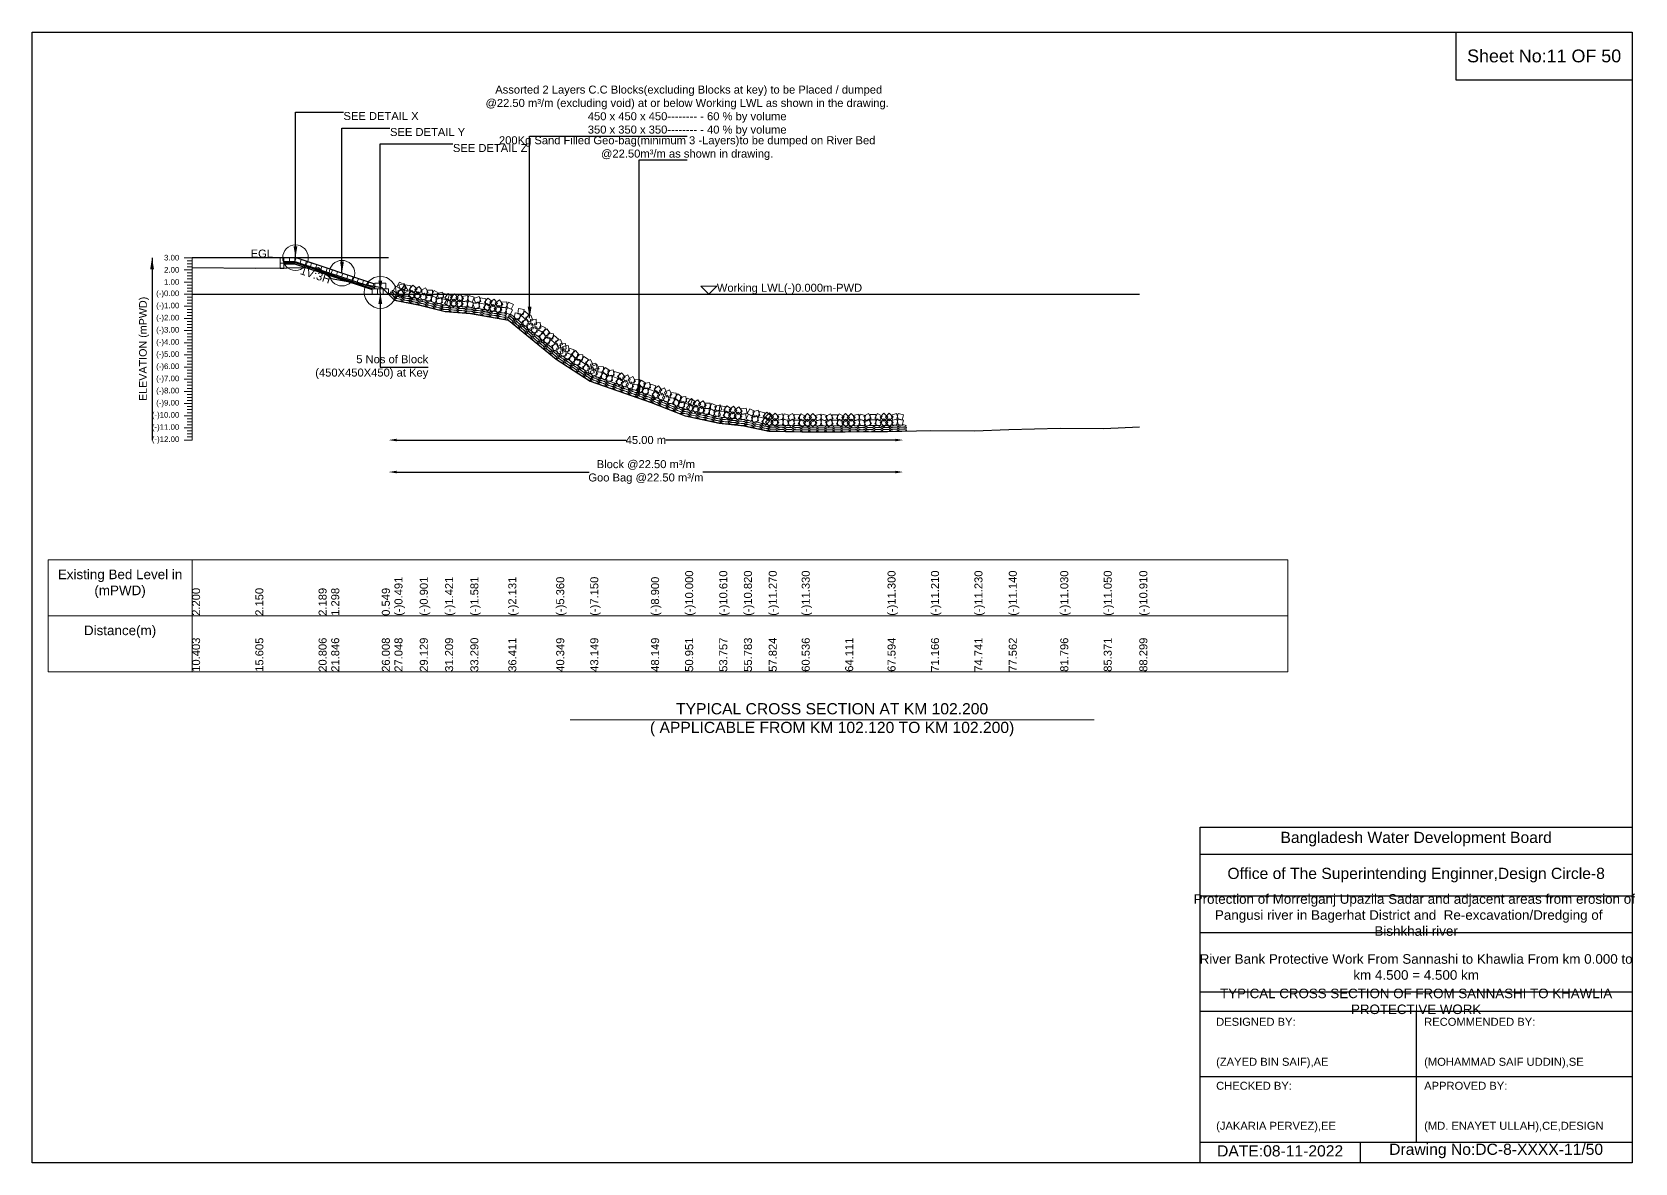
# Model space of a CAD drawing. Header units: inches. Extents: x 89000 to 845017, y -7071 to 0.
# Drawn here: x 250000 to 260017, y -7071 to 0 of the extents above; entities that cross this region are included whole.
import ezdxf

# ---------------------------------------------------------------- set-up
doc = ezdxf.new("R2010")
doc.units = ezdxf.units.IN
doc.header["$LTSCALE"] = 7
doc.header["$MEASUREMENT"] = 0
for name, color, linetype, lineweight in [('Cross section Data Border', 7, 'Continuous', 9), ('Cross Section Labels', 7, 'Continuous', 9), ('Existing_Bed_Level for Xsection', 7, 'Continuous', 25), ('Long Section Labels', 7, 'Continuous', 9)]:
    doc.layers.add(name, color=color, linetype=linetype, lineweight=lineweight)
doc.styles.get("Standard").update_dxf_attribs({"font": 'arial.ttf'})
doc.dimstyles.new('Appron Lebeling Style', dxfattribs={"dimtxt": 50, "dimasz": 50, "dimexe": 0.18, "dimexo": 0.0625, "dimgap": 0.09, "dimtad": 0, "dimtih": 1, "dimtoh": 1, "dimdec": 4, "dimzin": 0, "dimdsep": 46, "dimtxsty": 'Standard', "dimcen": 0.09, "dimse1": 1, "dimse2": 1, "dimadec": 0, "dimazin": 0, "dimtfac": 1, "dimtdec": 4, "dimtofl": 0, "dimtmove": 0, "dimatfit": 3, "dimfxl": 1, "dimtolj": 1, "dimtzin": 0, "dimarcsym": 0})
doc.dimstyles.get("Standard").update_dxf_attribs({"dimtxt": 0.18, "dimasz": 0.18, "dimexe": 0.18, "dimexo": 0.0625, "dimgap": 0.09, "dimtad": 0, "dimtih": 1, "dimtoh": 1, "dimdec": 4, "dimzin": 0, "dimdsep": 46, "dimtxsty": 'Standard', "dimcen": 0.09, "dimadec": 0, "dimazin": 0, "dimtfac": 1, "dimtdec": 4, "dimtofl": 0, "dimtmove": 0, "dimatfit": 3, "dimfxl": 1, "dimtolj": 1, "dimtzin": 0, "dimarcsym": 0})

# ---------------------------------------------------------------- blocks, each defined once
blk = doc.blocks.new('*D15')
at = {"layer": 'Cross Section Labels', "color": 0, "lineweight": -2, "transparency": 16777216}
for p, q in [((252278, -2551), (253713, -2551)), ((255395, -2551), (253960, -2551))]:
    blk.add_line(p, q, dxfattribs=at)
at = {"layer": 'Cross Section Labels', "color": 0, "transparency": 16777216}
for points in [[(252278, -2543), (252278, -2559), (252228, -2551)], [(255395, -2543), (255395, -2559), (255445, -2551)]]:
    blk.add_solid(points, dxfattribs=at)
at = {"layer": 'Defpoints', "color": 0, "transparency": 16777216}
for p in [(252228, -1639), (255445, -2495), (255445, -2551)]:
    blk.add_point(p, dxfattribs=at)
at = {"layer": 'Cross Section Labels', "color": 0, "transparency": 16777216, "insert": (253836, -2551), "char_height": 50, "attachment_point": 5}
blk.add_mtext('\\A1;45.00 m', dxfattribs=at)
blk = doc.blocks.new('*D16')
at = {"layer": 'Cross Section Labels', "color": 0, "lineweight": -2, "transparency": 16777216}
for p, q in [((252278, -2751), (253481, -2751)), ((255395, -2751), (254192, -2751))]:
    blk.add_line(p, q, dxfattribs=at)
at = {"layer": 'Cross Section Labels', "color": 0, "transparency": 16777216}
for points in [[(252278, -2743), (252278, -2759), (252228, -2751)], [(255395, -2743), (255395, -2759), (255445, -2751)]]:
    blk.add_solid(points, dxfattribs=at)
at = {"layer": 'Defpoints', "color": 0, "transparency": 16777216}
for p in [(252228, -1639), (255445, -2495), (255445, -2751)]:
    blk.add_point(p, dxfattribs=at)
at = {"layer": 'Cross Section Labels', "color": 0, "transparency": 16777216, "insert": (253836, -2751), "char_height": 50, "attachment_point": 5}
blk.add_mtext('\\A1;Block @22.50 m³/m ^JGoo Bag @22.50 m³/m ', dxfattribs=at)

msp = doc.modelspace()

# ---------------------------------------------------------------- linework, layer by layer
for points in [[(250000, 0), (260000, 0), (260000, -7071), (250000, -7071)], [(258900, 0), (260000, 0), (260000, -300), (258900, -300)]]:
    msp.add_lwpolyline(points, close=True)
for points in [[(257300, -7071), (257300, -4971), (260000, -4971)], [(257300, -5141), (260000, -5141)], [(257300, -5401), (260000, -5401)], [(257300, -5631), (260000, -5631)], [(257300, -6001), (260000, -6001)], [(257300, -6121), (260000, -6121)], [(258650, -6121), (258650, -6941)], [(257300, -6531), (260000, -6531)], [(257300, -6941), (260000, -6941)], [(258300, -6941), (258300, -7071)]]:
    msp.add_lwpolyline(points)
at = {"layer": 'Cross section Data Border'}
msp.add_lwpolyline([(250100, -3300), (257848.29743, -3300), (257848.29743, -4000), (250100, -4000)], close=True, dxfattribs=at)
for points in [[(251000, -3300), (251000, -4000)], [(250100, -3650), (257848.29743, -3650)]]:
    msp.add_lwpolyline(points, dxfattribs=at)
at = {"layer": 'Cross Section Labels'}
msp.add_lwpolyline([(254229.68235, -1638.92), (254279.68235, -1588.92), (254179.68235, -1588.92)], close=True, dxfattribs=at)
msp.add_lwpolyline([(253362, -4300), (255000, -4300), (256638, -4300)], dxfattribs=at)
for centre, radius in [((251646.28235, -1410.92), 80), ((251936.98235, -1507.82), 80), ((252176.38235, -1627.52), 100)]:
    msp.add_circle(centre, radius, dxfattribs=at)
at = {"layer": 'Existing_Bed_Level for Xsection'}
for points in [[(252227.68235, -1410.92), (251000, -1410.92)], [(251000, -1471.72), (251395.31708, -1475.52), (251790.63458, -1472.556), (251869.68684, -1540.272), (252185.95213, -1597.196), (252265.00392, -1676.236), (252423.16517, -1707.396), (252581.26921, -1746.916), (252739.37326, -1759.076), (252976.58677, -1800.876), (253275.8989, -2046.28), (253488.66581, -2182.32), (253868.66352, -2315.32), (254081.67611, -2398.92), (254294.89275, -2445.28), (254448.85651, -2461.24), (254603.99804, -2495.44), (254810.07736, -2500), (255081.77409, -2500), (255346.51727, -2497.72), (255617.96458, -2490.88), (255889.65914, -2492.4), (256104.11022, -2485.56), (256425.85281, -2477.2), (256697.54569, -2478.72), (256920.10366, -2468.08)], [(252142.18235, -1576.22), (251649.79242, -1412.09002), (251646.28235, -1410.92), (251642.58242, -1410.92), (251574.18242, -1410.92)], [(251574.18242, -1433.72), (251642.58242, -1433.72), (252142.18235, -1600.25331)], [(251574.18242, -1441.32), (251641.34911, -1441.32), (252131.54911, -1604.72)], [(251574.18242, -1448.92), (251640.1158, -1448.92), (252125.08235, -1610.57552)], [(251000, -1638.92), (256920.10366, -1638.92)]]:
    msp.add_lwpolyline(points, dxfattribs=at)
at = {"layer": 'Long Section Labels'}
for points in [[(251000, -1410.92), (250950, -1410.92)], [(251000, -1486.92), (250950, -1486.92)], [(251000, -1429.92), (250970, -1429.92)], [(251000, -1448.92), (250970, -1448.92)], [(251000, -1467.92), (250970, -1467.92)], [(251000, -2550.92), (251000, -2474.92), (251000, -2398.92), (251000, -2322.92), (251000, -2246.92), (251000, -2170.92), (251000, -2094.92), (251000, -2018.92), (251000, -1942.92), (251000, -1866.92), (251000, -1790.92), (251000, -1714.92), (251000, -1638.92), (251000, -1562.92), (251000, -1486.92), (251000, -1410.92)], [(251000, -1562.92), (250950, -1562.92)], [(251000, -1505.92), (250970, -1505.92)], [(251000, -1524.92), (250970, -1524.92)], [(251000, -1543.92), (250970, -1543.92)], [(251000, -1581.92), (250970, -1581.92)], [(251000, -1600.92), (250970, -1600.92)], [(251000, -1638.92), (250950, -1638.92)], [(251000, -1619.92), (250970, -1619.92)], [(251000, -1657.92), (250970, -1657.92)], [(251000, -1676.92), (250970, -1676.92)], [(251000, -1695.92), (250970, -1695.92)], [(251000, -1714.92), (250950, -1714.92)], [(251000, -1790.92), (250950, -1790.92)], [(251000, -1733.92), (250970, -1733.92)], [(251000, -1752.92), (250970, -1752.92)], [(251000, -1771.92), (250970, -1771.92)], [(251000, -1866.92), (250950, -1866.92)], [(251000, -1809.92), (250970, -1809.92)], [(251000, -1828.92), (250970, -1828.92)], [(251000, -1847.92), (250970, -1847.92)], [(251000, -1885.92), (250970, -1885.92)], [(251000, -1942.92), (250950, -1942.92)], [(251000, -1904.92), (250970, -1904.92)], [(251000, -1923.92), (250970, -1923.92)], [(251000, -1961.92), (250970, -1961.92)], [(251000, -1980.92), (250970, -1980.92)], [(251000, -1999.92), (250970, -1999.92)], [(251000, -2018.92), (250950, -2018.92)], [(251000, -2094.92), (250950, -2094.92)], [(251000, -2037.92), (250970, -2037.92)], [(251000, -2056.92), (250970, -2056.92)], [(251000, -2075.92), (250970, -2075.92)], [(251000, -2170.92), (250950, -2170.92)], [(251000, -2113.92), (250970, -2113.92)], [(251000, -2132.92), (250970, -2132.92)], [(251000, -2151.92), (250970, -2151.92)], [(251000, -2189.92), (250970, -2189.92)], [(251000, -2246.92), (250950, -2246.92)], [(251000, -2208.92), (250970, -2208.92)], [(251000, -2227.92), (250970, -2227.92)], [(251000, -2265.92), (250970, -2265.92)], [(251000, -2284.92), (250970, -2284.92)], [(251000, -2303.92), (250970, -2303.92)], [(251000, -2322.92), (250950, -2322.92)], [(251000, -2398.92), (250950, -2398.92)], [(251000, -2341.92), (250970, -2341.92)], [(251000, -2360.92), (250970, -2360.92)], [(251000, -2379.92), (250970, -2379.92)], [(251000, -2474.92), (250950, -2474.92)], [(251000, -2417.92), (250970, -2417.92)], [(251000, -2436.92), (250970, -2436.92)], [(251000, -2455.92), (250970, -2455.92)], [(251000, -2493.92), (250970, -2493.92)], [(251000, -2550.92), (250950, -2550.92)], [(251000, -2512.92), (250970, -2512.92)], [(251000, -2531.92), (250970, -2531.92)]]:
    msp.add_lwpolyline(points, dxfattribs=at)
for points in [[(251574.18242, -1410.92), (251551.38242, -1410.92), (251551.38242, -1445.12), (251574.18242, -1445.12)], [(251574.18242, -1445.12), (251551.38242, -1445.12), (251551.38242, -1479.32), (251574.18242, -1479.32)], [(251608.38242, -1410.92), (251574.18242, -1410.92), (251574.18242, -1433.72), (251608.38242, -1433.72)], [(251642.58242, -1410.92), (251608.38242, -1410.92), (251608.38242, -1433.72), (251642.58242, -1433.72)], [(251682.23739, -1422.90501), (251649.79242, -1412.09002), (251642.58242, -1433.72), (251675.02739, -1444.53499)], [(251714.68235, -1433.72), (251682.23739, -1422.90501), (251675.02739, -1444.53499), (251707.47236, -1455.34998)], [(251747.12732, -1444.53499), (251714.68235, -1433.72), (251707.47236, -1455.34998), (251739.91733, -1466.16497)], [(251779.57229, -1455.34998), (251747.12732, -1444.53499), (251739.91733, -1466.16497), (251772.3623, -1476.97996)], [(251812.01726, -1466.16497), (251779.57229, -1455.34998), (251772.3623, -1476.97996), (251804.80727, -1487.79495)], [(251844.46223, -1476.97996), (251812.01726, -1466.16497), (251804.80727, -1487.79495), (251837.25224, -1498.60994)], [(251876.9072, -1487.79495), (251844.46223, -1476.97996), (251837.25224, -1498.60994), (251869.69721, -1509.42493)], [(251909.35217, -1498.60994), (251876.9072, -1487.79495), (251869.69721, -1509.42493), (251902.14217, -1520.23992)], [(251941.79714, -1509.42493), (251909.35217, -1498.60994), (251902.14217, -1520.23992), (251934.58714, -1531.05491)], [(251974.2421, -1520.23992), (251941.79714, -1509.42493), (251934.58714, -1531.05491), (251967.03211, -1541.8699)], [(252006.68707, -1531.05491), (251974.2421, -1520.23992), (251967.03211, -1541.8699), (251999.47708, -1552.68489)], [(252039.13204, -1541.8699), (252006.68707, -1531.05491), (251999.47708, -1552.68489), (252031.92205, -1563.49988)], [(252071.57701, -1552.68489), (252039.13204, -1541.8699), (252031.92205, -1563.49988), (252064.36702, -1574.31486)], [(252104.02198, -1563.49988), (252071.57701, -1552.68489), (252064.36702, -1574.31486), (252096.81199, -1585.12985)], [(252136.46695, -1574.31486), (252104.02198, -1563.49988), (252096.81199, -1585.12985), (252129.25696, -1595.94484)], [(252176.38235, -1570.52), (252142.18235, -1570.52), (252142.18235, -1604.72), (252176.38235, -1604.72)], [(252210.58235, -1570.52), (252176.38235, -1570.52), (252176.38235, -1604.72), (252210.58235, -1604.72)], [(252302.62813, -1605.24323), (252273.00536, -1588.15138), (252255.91351, -1617.77416), (252285.53628, -1634.86601)], [(252326.80938, -1581.05838), (252297.18661, -1563.96653), (252280.09476, -1593.5893), (252309.71753, -1610.68115)], [(252325.18774, -1572.49765), (252292.81625, -1583.53064), (252303.84924, -1615.90213), (252336.22072, -1604.86914)], [(252350.99517, -1617.76707), (252333.89891, -1588.14685), (252304.27868, -1605.24311), (252321.37495, -1634.86334)], [(252368.15637, -1587.3386), (252334.60138, -1580.7278), (252327.99058, -1614.28279), (252361.54557, -1620.89359)], [(252405.75583, -1605.78133), (252379.98829, -1583.29413), (252357.5011, -1609.06167), (252383.26864, -1631.54887)], [(252419.86744, -1590.30721), (252391.45836, -1609.34832), (252410.49946, -1637.7574), (252438.90855, -1618.7163)], [(252476.54172, -1627.89729), (252458.93324, -1598.57867), (252429.61462, -1616.18715), (252447.2231, -1645.50577)], [(252159.28235, -1604.72), (252125.08235, -1604.72), (252125.08235, -1638.92), (252159.28235, -1638.92)], [(252193.48235, -1604.72), (252159.28235, -1604.72), (252159.28235, -1638.92), (252193.48235, -1638.92)], [(252227.68235, -1604.72), (252193.48235, -1604.72), (252193.48235, -1638.92), (252227.68235, -1638.92)], [(252326.81392, -1641.95193), (252309.71766, -1612.3317), (252280.09743, -1629.42797), (252297.1937, -1659.04819)], [(252318.57693, -1606.05264), (252286.20544, -1617.08563), (252297.23843, -1649.45711), (252329.60992, -1638.42413)], [(252361.54557, -1620.89359), (252327.99058, -1614.28279), (252321.37977, -1647.83777), (252354.93476, -1654.44858)], [(252399.14502, -1639.33632), (252373.37749, -1616.84912), (252350.89029, -1642.61666), (252376.65783, -1665.10386)], [(252413.25664, -1623.8622), (252384.84755, -1642.9033), (252403.88865, -1671.31239), (252432.29774, -1652.27129)], [(252468.24819, -1661.07646), (252450.63971, -1631.75784), (252421.32109, -1649.36632), (252438.92957, -1678.68494)], [(252494.76966, -1646.12575), (252460.57463, -1646.70907), (252461.15796, -1680.9041), (252495.35298, -1680.32077)], [(252503.06319, -1612.94658), (252468.86816, -1613.5299), (252469.45149, -1647.72493), (252503.64651, -1647.1416)], [(252534.39453, -1665.16124), (252504.49576, -1648.5569), (252487.89143, -1678.45567), (252517.79019, -1695.06)], [(252542.68806, -1631.98207), (252512.78929, -1615.37773), (252496.18496, -1645.2765), (252526.08372, -1661.88083)], [(252556.0716, -1658.96504), (252523.18521, -1668.35253), (252532.57269, -1701.23893), (252565.45909, -1691.85144)], [(252564.36513, -1625.78587), (252531.47874, -1635.17336), (252540.86622, -1668.05976), (252573.75262, -1658.67227)], [(252598.23767, -1675.9527), (252565.0585, -1667.65916), (252556.76497, -1700.83833), (252589.94414, -1709.13187)], [(252606.5312, -1642.77352), (252573.35203, -1634.47999), (252565.0585, -1667.65916), (252598.23767, -1675.9527)], [(252625.62553, -1688.01099), (252597.39443, -1668.70698), (252578.09042, -1696.93809), (252606.32153, -1716.24209)], [(252628.24816, -1653.91169), (252600.01705, -1634.60769), (252580.71305, -1662.83879), (252608.94415, -1682.1428)], [(252637.82135, -1670.98606), (252611.84617, -1693.23309), (252634.0932, -1719.20826), (252660.06837, -1696.96124)], [(252640.44397, -1636.88677), (252614.46879, -1659.13379), (252636.71582, -1685.10897), (252662.691, -1662.86194)], [(252694.16915, -1699.56466), (252671.90144, -1673.60721), (252645.94399, -1695.87491), (252668.21169, -1721.83236)], [(252696.79177, -1665.46537), (252674.52406, -1639.50791), (252648.56661, -1661.77562), (252670.83432, -1687.73307)], [(252717.8138, -1680.38544), (252684.19889, -1686.68447), (252690.49792, -1720.29938), (252724.11283, -1714.00035)], [(252720.43642, -1646.28614), (252686.82151, -1652.58518), (252693.12054, -1686.20009), (252726.73545, -1679.90106)], [(252760.06596, -1692.51951), (252727.80963, -1681.15423), (252716.44435, -1713.41056), (252748.70068, -1724.77583)], [(252762.68858, -1658.42022), (252730.43226, -1647.05494), (252719.06698, -1679.31126), (252751.3233, -1690.67654)], [(252787.64364, -1687.14612), (252755.50045, -1698.82753), (252767.18186, -1730.97072), (252799.32505, -1719.2893)], [(252793.57867, -1653.46503), (252761.43548, -1665.14644), (252773.11689, -1697.28963), (252805.26008, -1685.60822)], [(252830.90189, -1701.12042), (252797.22081, -1695.18539), (252791.28578, -1728.86647), (252824.96686, -1734.8015)], [(252836.83692, -1667.43933), (252803.15584, -1661.5043), (252797.22081, -1695.18539), (252830.90189, -1701.12042)], [(252868.86445, -1718.80369), (252842.65013, -1696.83895), (252820.68539, -1723.05327), (252846.89971, -1745.018)], [(252874.79948, -1685.1226), (252848.58516, -1663.15787), (252826.62042, -1689.37218), (252852.83474, -1711.33692)], [(252888.59722, -1669.36797), (252860.57658, -1688.97624), (252880.18485, -1716.99687), (252908.20548, -1697.3886)], [(252941.88991, -1703.30467), (252922.25933, -1675.29966), (252894.25433, -1694.93023), (252913.8849, -1722.93524)], [(252967.29199, -1686.52235), (252933.22307, -1689.51369), (252936.21441, -1723.58262), (252970.28334, -1720.59127)], [(253008.15966, -1702.71846), (252977.16523, -1688.26213), (252962.70891, -1719.25657), (252993.70334, -1733.71289)], [(252882.66219, -1703.04906), (252854.64155, -1722.65732), (252874.24982, -1750.67796), (252902.27045, -1731.06969)], [(252935.95488, -1736.98575), (252916.3243, -1708.98074), (252888.3193, -1728.61132), (252907.94987, -1756.61633)], [(252961.35696, -1720.20343), (252927.28804, -1723.19477), (252930.27938, -1757.2637), (252964.34831, -1754.27236)], [(253002.22463, -1736.39954), (252971.2302, -1721.94322), (252956.77388, -1752.93765), (252987.76831, -1767.39397)], [(253052.78487, -1760.91343), (253019.04239, -1755.33805), (253013.467, -1789.08053), (253047.20948, -1794.65591)], [(253074.4687, -1734.46629), (253040.72622, -1728.89091), (253035.15084, -1762.63339), (253068.89332, -1768.20877)], [(253083.63857, -1794.29916), (253057.19142, -1772.61533), (253035.50759, -1799.06247), (253061.95473, -1820.7463)], [(253105.3224, -1767.85202), (253078.87526, -1746.16818), (253057.19142, -1772.61533), (253083.63857, -1794.29916)], [(253108.05834, -1828.32163), (253095.9772, -1796.32653), (253063.9821, -1808.40767), (253076.06324, -1840.40277)], [(253129.74217, -1801.87448), (253117.66103, -1769.87939), (253085.66594, -1781.96053), (253097.74708, -1813.95562)], [(253149.49143, -1794.90649), (253115.45635, -1798.26111), (253118.81097, -1832.29619), (253152.84605, -1828.94157)], [(253127.80759, -1821.35364), (253093.77252, -1824.70825), (253097.12713, -1858.74333), (253131.16221, -1855.38871)], [(253157.62156, -1877.05766), (253154.23985, -1843.02526), (253120.20745, -1846.40698), (253123.58917, -1880.43937)], [(253179.3054, -1850.61051), (253175.92368, -1816.57812), (253141.89128, -1819.95984), (253145.273, -1853.99223)], [(253187.989, -1874.8825), (253156.828, -1860.7888), (253142.7343, -1891.9498), (253173.8953, -1906.0435)], [(253209.67283, -1848.43536), (253178.51184, -1834.34166), (253164.41813, -1865.50266), (253195.57913, -1879.59636)], [(253215.6699, -1909.03288), (253195.74168, -1881.23888), (253167.94769, -1901.16709), (253187.8759, -1928.96109)], [(253237.35373, -1882.58574), (253217.42552, -1854.79174), (253189.63152, -1874.71995), (253209.55973, -1902.51395)], [(253259.5987, -1886.25313), (253225.85622, -1880.67774), (253220.28083, -1914.42023), (253254.02332, -1919.99561)], [(253290.4524, -1919.63886), (253264.00526, -1897.95502), (253242.32142, -1924.40217), (253268.76856, -1946.086)], [(253237.91487, -1912.70027), (253204.17238, -1907.12489), (253198.597, -1940.86737), (253232.33948, -1946.44275)], [(253268.76856, -1946.086), (253242.32142, -1924.40217), (253220.63759, -1950.84931), (253247.08473, -1972.53314)], [(253293.18834, -1980.10846), (253281.10719, -1948.11337), (253249.1121, -1960.19451), (253261.19324, -1992.1896)], [(253314.87217, -1953.66132), (253302.79103, -1921.66623), (253270.79593, -1933.74737), (253282.87708, -1965.74246)], [(253312.93759, -1973.14047), (253278.90251, -1976.49509), (253282.25713, -2010.53017), (253316.29221, -2007.17555)], [(253340.23715, -2021.10334), (253332.87655, -1987.70481), (253299.47802, -1995.06541), (253306.83863, -2028.46394)], [(253334.62143, -1946.69333), (253300.58635, -1950.04795), (253303.94096, -1984.08303), (253337.97604, -1980.72841)], [(253358.66022, -1992.28961), (253351.29961, -1958.89109), (253317.90109, -1966.25169), (253325.26169, -1999.65022)], [(253388.56111, -1986.55822), (253355.95888, -1976.22698), (253345.62764, -2008.82922), (253378.22988, -2019.16045)], [(253420.06615, -2017.21622), (253397.00753, -1991.95874), (253371.75005, -2015.01735), (253394.80866, -2040.27483)], [(253370.13804, -2015.37194), (253337.53581, -2005.04071), (253327.20458, -2037.64294), (253359.80681, -2047.97417)], [(253401.64308, -2046.02994), (253378.58447, -2020.77246), (253353.32699, -2043.83107), (253376.3856, -2069.08855)], [(253424.16498, -2047.05578), (253390.00097, -2045.48735), (253388.43253, -2079.65136), (253422.59654, -2081.2198)], [(253442.58805, -2018.24206), (253408.42403, -2016.67362), (253406.85559, -2050.83764), (253441.01961, -2052.40608)], [(253458.73087, -2076.58131), (253429.91715, -2058.15824), (253411.49408, -2086.97197), (253440.30781, -2105.39503)], [(253477.15394, -2047.76759), (253448.34022, -2029.34452), (253429.91715, -2058.15824), (253458.73087, -2076.58131)], [(253486.98237, -2107.49581), (253471.22231, -2077.14354), (253440.87004, -2092.9036), (253456.6301, -2123.25587)], [(253505.40544, -2078.68209), (253489.64538, -2048.32981), (253459.2931, -2064.08987), (253475.05316, -2094.44215)], [(253505.77511, -2098.25358), (253472.37073, -2105.58758), (253479.70474, -2138.99196), (253513.10912, -2131.65796)], [(253524.19818, -2069.43986), (253490.7938, -2076.77386), (253498.12781, -2110.17824), (253531.53218, -2102.84423)], [(253544.37915, -2106.39266), (253529.53045, -2075.58429), (253498.72207, -2090.43299), (253513.57077, -2121.24137)], [(253572.15867, -2093.93431), (253538.05399, -2091.38274), (253535.50242, -2125.48743), (253569.6071, -2128.039)], [(253609.87318, -2116.51962), (253581.62118, -2097.24621), (253562.34777, -2125.49822), (253590.59978, -2144.77162)], [(253533.0811, -2138.6726), (253518.2324, -2107.86422), (253487.42403, -2122.71293), (253502.27273, -2153.5213)], [(253560.86063, -2126.21425), (253526.75594, -2123.66268), (253524.20437, -2157.76736), (253558.30906, -2160.31893)], [(253598.57514, -2148.79955), (253570.32313, -2129.52615), (253551.04973, -2157.77815), (253579.30174, -2177.05156)], [(253620.72868, -2144.61514), (253587.12061, -2150.95059), (253593.45606, -2184.55865), (253627.06413, -2178.2232)], [(253632.02672, -2112.3352), (253598.41866, -2118.67065), (253604.75411, -2152.27872), (253638.36217, -2145.94327)], [(253661.16129, -2165.394), (253628.88136, -2154.09595), (253617.58331, -2186.37589), (253649.86325, -2197.67393)], [(253672.45934, -2133.11406), (253640.1794, -2121.81602), (253628.88136, -2154.09595), (253661.16129, -2165.394)], [(253695.76861, -2188.97762), (253673.44687, -2163.06662), (253647.53587, -2185.38836), (253669.85761, -2211.29936)], [(253707.06665, -2156.69768), (253684.74491, -2130.78668), (253658.83391, -2153.10842), (253681.15565, -2179.01942)], [(253711.93018, -2175.65885), (253681.10999, -2190.48302), (253695.93416, -2221.30321), (253726.75435, -2206.47904)], [(253723.22823, -2143.37892), (253692.40804, -2158.20309), (253707.23221, -2189.02328), (253738.0524, -2174.19911)], [(253759.04065, -2217.75891), (253744.19194, -2186.95054), (253713.38357, -2201.79924), (253728.23227, -2232.60762)], [(253770.33869, -2185.47898), (253755.48999, -2154.6706), (253724.68161, -2169.51931), (253739.53032, -2200.32768)], [(253786.82017, -2205.30056), (253752.71548, -2202.749), (253750.16391, -2236.85368), (253784.2686, -2239.40525)], [(253798.11821, -2173.02063), (253764.01353, -2170.46906), (253761.46196, -2204.57374), (253795.56664, -2207.12531)], [(253835.83273, -2195.60593), (253807.58072, -2176.33253), (253788.30732, -2204.58453), (253816.55932, -2223.85794)], [(253857.98626, -2191.42152), (253824.3782, -2197.75697), (253830.71365, -2231.36504), (253864.32171, -2225.02959)], [(253898.41888, -2212.20038), (253866.13895, -2200.90233), (253854.8409, -2233.18227), (253887.12084, -2244.48031)], [(253824.53468, -2227.88587), (253796.28267, -2208.61246), (253777.00927, -2236.86447), (253805.26128, -2256.13787)], [(253846.68822, -2223.70145), (253813.08015, -2230.0369), (253819.4156, -2263.64497), (253853.02367, -2257.30952)], [(253887.12084, -2244.48031), (253854.8409, -2233.18227), (253843.54286, -2265.4622), (253875.82279, -2276.76025)], [(253923.45426, -2270.0766), (253902.11477, -2243.35084), (253875.38901, -2264.69034), (253896.72851, -2291.41609)], [(253935.94876, -2238.24065), (253914.60926, -2211.5149), (253887.88351, -2232.85439), (253909.22301, -2259.58015)], [(253940.10149, -2257.37007), (253908.74969, -2271.03406), (253922.41368, -2302.38586), (253953.76548, -2288.72187)], [(253952.59599, -2225.53412), (253921.24419, -2239.19811), (253934.90818, -2270.54991), (253966.25998, -2256.88593)], [(253985.60846, -2301.19844), (253971.91951, -2269.85753), (253940.5786, -2283.54648), (253954.26755, -2314.88739)], [(253998.10296, -2269.3625), (253984.41401, -2238.02159), (253953.0731, -2251.71054), (253966.76205, -2283.05145)], [(254013.83345, -2289.78518), (253979.8477, -2285.96299), (253976.02551, -2319.94874), (254010.01126, -2323.77093)], [(254026.32794, -2257.94924), (253992.3422, -2254.12705), (253988.52001, -2288.11279), (254022.50575, -2291.93498)], [(254050.67908, -2313.76183), (254023.1658, -2293.44781), (254002.85178, -2320.96108), (254030.36505, -2341.27511)], [(254063.17357, -2281.92589), (254035.6603, -2261.61186), (254015.34627, -2289.12514), (254042.85955, -2309.43916)], [(254085.4678, -2278.57091), (254051.64677, -2283.64808), (254056.72394, -2317.46911), (254090.54497, -2312.39194)], [(254125.09704, -2300.84378), (254093.26109, -2288.34928), (254080.7666, -2320.18523), (254112.60254, -2332.67973)], [(254146.15925, -2314.3568), (254120.83683, -2291.36951), (254097.84955, -2316.69193), (254123.17197, -2339.67921)], [(254160.57107, -2299.16188), (254131.79469, -2317.64323), (254150.27604, -2346.4196), (254179.05242, -2327.93825)], [(254072.9733, -2310.40685), (254039.15227, -2315.48402), (254044.22944, -2349.30506), (254078.05048, -2344.22789)], [(254112.60254, -2332.67973), (254080.7666, -2320.18523), (254068.2721, -2352.02118), (254100.10805, -2364.51568)], [(254138.89288, -2347.77595), (254113.57046, -2324.78867), (254090.58318, -2350.11108), (254115.90559, -2373.09837)], [(254153.30469, -2332.58103), (254124.52832, -2351.06238), (254143.00967, -2379.83875), (254171.78604, -2361.3574)], [(254205.20929, -2368.60496), (254186.70503, -2339.84331), (254157.94338, -2358.34757), (254176.44764, -2387.10922)], [(254212.47566, -2335.18581), (254193.9714, -2306.42416), (254165.20975, -2324.92842), (254183.71401, -2353.69007)], [(254231.25708, -2352.84346), (254197.09631, -2354.48105), (254198.73389, -2388.64182), (254232.89467, -2387.00423)], [(254238.52345, -2319.42431), (254204.36268, -2321.06189), (254206.00027, -2355.22267), (254240.16104, -2353.58508)], [(254271.45014, -2370.64791), (254241.05353, -2354.97352), (254225.37914, -2385.37012), (254255.77575, -2401.04451)], [(254278.71651, -2337.22875), (254248.31991, -2321.55436), (254232.64552, -2351.95097), (254263.04212, -2367.62536)], [(254292.92582, -2363.78616), (254260.34456, -2374.18336), (254270.74177, -2406.76462), (254303.32302, -2396.36741)], [(254300.19219, -2330.36701), (254267.61094, -2340.76421), (254278.00814, -2373.34547), (254310.5894, -2362.94826)], [(254328.06827, -2375.36805), (254294.05055, -2371.84175), (254290.52425, -2405.85946), (254324.54196, -2409.38577)], [(254331.59457, -2341.35033), (254297.57685, -2337.82403), (254294.05055, -2371.84175), (254328.06827, -2375.36805)], [(254367.19158, -2390.3086), (254339.48251, -2370.26246), (254319.43637, -2397.97152), (254347.14544, -2418.01766)], [(254370.71788, -2356.29088), (254343.00881, -2336.24474), (254322.96268, -2363.9538), (254350.67174, -2383.99994)], [(254379.83474, -2373.6132), (254353.27853, -2395.16331), (254374.82864, -2421.71953), (254401.38486, -2400.16941)], [(254383.36105, -2339.59548), (254356.80483, -2361.14559), (254378.35495, -2387.70181), (254404.91116, -2366.15169)], [(254435.40456, -2403.67656), (254413.83331, -2377.13751), (254387.29426, -2398.70877), (254408.86552, -2425.24781)], [(254438.93087, -2369.65884), (254417.35961, -2343.1198), (254390.82056, -2364.69105), (254412.39182, -2391.2301)], [(254459.54969, -2385.13134), (254425.77951, -2390.53641), (254431.18457, -2424.30659), (254464.95475, -2418.90153)], [(254463.076, -2351.11363), (254429.30581, -2356.51869), (254434.71087, -2390.28887), (254468.48106, -2384.88381)], [(254508.25593, -2404.75553), (254477.90451, -2388.99383), (254462.1428, -2419.34524), (254492.49422, -2435.10695)], [(254515.61834, -2371.3574), (254485.26692, -2355.5957), (254469.50522, -2385.94712), (254499.85663, -2401.70882)], [(254529.75124, -2397.95554), (254497.14024, -2408.25905), (254507.44374, -2440.87006), (254540.05475, -2430.56655)], [(254537.11366, -2364.55742), (254504.50265, -2374.86092), (254514.80615, -2407.47193), (254547.41716, -2397.16843)], [(254579.7383, -2380.35923), (254546.34017, -2372.99682), (254538.97776, -2406.39494), (254572.37589, -2413.75736)], [(254616.91426, -2399.64137), (254591.65803, -2376.58139), (254568.59805, -2401.83762), (254593.85428, -2424.89761)], [(254609.36929, -2381.28784), (254584.64776, -2404.92015), (254608.28008, -2429.64167), (254633.0016, -2406.00936)], [(254667.19366, -2406.74668), (254643.54166, -2382.04398), (254618.83897, -2405.69598), (254642.49096, -2430.39867)], [(254689.75567, -2386.30486), (254656.5349, -2394.43018), (254664.66022, -2427.65094), (254697.88098, -2419.52562)], [(254732.60741, -2396.11346), (254699.77857, -2386.52664), (254690.19174, -2419.35548), (254723.02058, -2428.9423)], [(254752.37935, -2385.28025), (254722.38041, -2401.70289), (254738.80305, -2431.70184), (254768.802, -2415.27919)], [(254797.25694, -2392.53009), (254763.06531, -2391.77351), (254762.30873, -2425.96515), (254796.50036, -2426.72172)], [(254835.33791, -2403.66698), (254805.70961, -2386.58472), (254788.62734, -2416.21302), (254818.25565, -2433.29528)], [(254846.19225, -2385.75695), (254821.99958, -2409.93037), (254846.173, -2434.12305), (254870.36568, -2409.94963)], [(254904.56568, -2409.93037), (254880.373, -2385.75695), (254856.19958, -2409.94963), (254880.39225, -2434.12305)], [(254926.66995, -2388.99444), (254893.63706, -2397.85268), (254902.4953, -2430.88556), (254935.52819, -2422.02732)], [(254969.72819, -2397.85268), (254936.6953, -2388.99444), (254927.83706, -2422.02732), (254960.86995, -2430.88556)], [(254989.25565, -2386.58472), (254959.62734, -2403.66698), (254976.70961, -2433.29528), (255006.33791, -2416.21302)], [(255034.28263, -2392.84), (255000.08263, -2392.84), (255000.08263, -2427.04), (255034.28263, -2427.04)], [(255074.73791, -2403.66698), (255045.10961, -2386.58472), (255028.02734, -2416.21302), (255057.65565, -2433.29528)], [(255084.60827, -2385.72831), (255060.62467, -2410.10917), (255085.00554, -2434.09278), (255108.98914, -2409.71191)], [(255143.18771, -2409.39813), (255118.78775, -2385.43395), (255094.82357, -2409.83391), (255119.22353, -2433.79809)], [(255165.11087, -2388.27261), (255132.15549, -2397.415), (255141.29787, -2430.37037), (255174.25325, -2421.22799)], [(255208.24379, -2396.75972), (255175.13585, -2388.18628), (255166.56241, -2421.29423), (255199.67036, -2429.86766)], [(255227.67349, -2385.32401), (255198.19339, -2402.66079), (255215.53018, -2432.14089), (255245.01027, -2414.8041)], [(255272.75267, -2391.1913), (255238.55394, -2391.48582), (255238.84846, -2425.68455), (255273.04719, -2425.39003)], [(255313.29969, -2401.66948), (255283.52538, -2384.84301), (255266.6989, -2414.61732), (255296.47321, -2431.44379)], [(255323.9994, -2383.66664), (255300.01579, -2408.04751), (255324.39666, -2432.03111), (255348.38026, -2407.65025)], [(255381.07529, -2406.75098), (255356.28135, -2383.19465), (255332.72502, -2407.98859), (255357.51896, -2431.54492)], [(255402.64517, -2385.26488), (255369.84591, -2394.95241), (255379.53344, -2427.75167), (255412.3327, -2418.06414)], [(255445.91289, -2393.03565), (255412.66734, -2385.01233), (255404.64402, -2418.25788), (255437.88956, -2426.2812)], [(254572.37589, -2413.75736), (254538.97776, -2406.39494), (254531.61535, -2439.79307), (254565.01348, -2447.15548)], [(254609.55185, -2433.0395), (254584.29562, -2409.97952), (254561.23564, -2435.23575), (254586.49187, -2458.29573)], [(254608.61271, -2415.47947), (254583.89119, -2439.11178), (254607.52351, -2463.83331), (254632.24503, -2440.20099)], [(254666.43709, -2440.93831), (254642.78509, -2416.23561), (254618.0824, -2439.88761), (254641.73439, -2464.5903)], [(254688.9991, -2420.49649), (254655.77833, -2428.62181), (254663.90365, -2461.84257), (254697.12441, -2453.71725)], [(254731.85083, -2430.30509), (254699.02199, -2420.71827), (254689.43517, -2453.54711), (254722.26401, -2463.13393)], [(254751.62278, -2419.47188), (254721.62384, -2435.89452), (254738.04648, -2465.89347), (254768.04543, -2449.47082)], [(254796.50036, -2426.72172), (254762.30873, -2425.96515), (254761.55216, -2460.15678), (254795.74379, -2460.91335)], [(254835.33791, -2437.86698), (254805.70961, -2420.78472), (254788.62734, -2450.41302), (254818.25565, -2467.49528)], [(254846.19225, -2419.95695), (254821.99958, -2444.13037), (254846.173, -2468.32305), (254870.36568, -2444.14963)], [(254904.56568, -2444.13037), (254880.373, -2419.95695), (254856.19958, -2444.14963), (254880.39225, -2468.32305)], [(254926.66995, -2423.19444), (254893.63706, -2432.05268), (254902.4953, -2465.08556), (254935.52819, -2456.22732)], [(254969.72819, -2432.05268), (254936.6953, -2423.19444), (254927.83706, -2456.22732), (254960.86995, -2465.08556)], [(254989.25565, -2420.78472), (254959.62734, -2437.86698), (254976.70961, -2467.49528), (255006.33791, -2450.41302)], [(255034.28263, -2427.04), (255000.08263, -2427.04), (255000.08263, -2461.24), (255034.28263, -2461.24)], [(255074.73791, -2437.86698), (255045.10961, -2420.78472), (255028.02734, -2450.41302), (255057.65565, -2467.49528)], [(255084.9028, -2419.92704), (255060.91919, -2444.3079), (255085.30006, -2468.29151), (255109.28367, -2443.91064)], [(255143.48223, -2443.59686), (255119.08227, -2419.63268), (255095.11809, -2444.03264), (255119.51805, -2467.99682)], [(255165.40539, -2422.47135), (255132.45001, -2431.61373), (255141.5924, -2464.56911), (255174.54777, -2455.42672)], [(255208.53832, -2430.95845), (255175.43037, -2422.38501), (255166.85693, -2455.49296), (255199.96488, -2464.06639)], [(255227.96801, -2419.52274), (255198.48792, -2436.85952), (255215.8247, -2466.33962), (255245.30479, -2449.00284)], [(255273.04719, -2425.39003), (255238.84846, -2425.68455), (255239.14298, -2459.88328), (255273.34172, -2459.58876)], [(255313.59421, -2435.86821), (255283.8199, -2419.04174), (255266.99343, -2448.81605), (255296.76774, -2465.64253)], [(255324.29392, -2417.86537), (255300.31032, -2442.24624), (255324.69118, -2466.22984), (255348.67479, -2441.84898)], [(255381.9368, -2440.94013), (255357.14286, -2417.3838), (255333.58653, -2442.17773), (255358.38047, -2465.73406)], [(255403.50668, -2419.45402), (255370.70741, -2429.14156), (255380.39495, -2461.94082), (255413.19421, -2452.25329)], [(255446.77439, -2427.2248), (255413.52885, -2419.20148), (255405.50553, -2452.44703), (255438.75107, -2460.47035)]]:
    msp.add_lwpolyline(points, close=True, dxfattribs=at)
for centre, major_axis in [((252250.13597, -1652.23513), (17.88604, -17.88338)), ((252259.27111, -1643.09863), (17.88604, -17.88338)), ((252268.40624, -1633.96213), (17.88604, -17.88338)), ((252288.9186, -1674.36335), (24.81578, -4.88906)), ((252291.41602, -1661.68702), (24.81578, -4.88906)), ((252293.91343, -1649.0107), (24.81578, -4.88906)), ((252338.55016, -1684.14147), (24.81578, -4.88906)), ((252341.04757, -1671.46514), (24.81578, -4.88906)), ((252343.54499, -1658.78881), (24.81578, -4.88906)), ((252388.18171, -1693.91959), (24.81578, -4.88906)), ((252390.67913, -1681.24326), (24.81578, -4.88906)), ((252393.17654, -1668.56693), (24.81578, -4.88906)), ((252437.98104, -1704.44065), (24.53784, -6.13353)), ((252441.11415, -1691.9063), (24.53784, -6.13353)), ((252444.24727, -1679.37194), (24.53784, -6.13353)), ((252490.18983, -1704.17335), (24.53784, -6.13353)), ((252493.32295, -1691.639), (24.53784, -6.13353)), ((252542.39863, -1703.90605), (24.53784, -6.13353)), ((252487.05672, -1716.7077), (24.53784, -6.13353)), ((252536.1324, -1728.97476), (24.53784, -6.13353)), ((252539.26551, -1716.4404), (24.53784, -6.13353)), ((252584.2027, -1740.66254), (25.21832, -1.93958)), ((252585.19347, -1727.78058), (25.21832, -1.93958)), ((252586.18424, -1714.89863), (25.21832, -1.93958)), ((252634.63934, -1744.54169), (25.21832, -1.93958)), ((252635.63011, -1731.65974), (25.21832, -1.93958)), ((252636.62088, -1718.77778), (25.21832, -1.93958)), ((252685.07599, -1748.42084), (25.21832, -1.93958)), ((252686.06676, -1735.53889), (25.21832, -1.93958)), ((252687.05753, -1722.65693), (25.21832, -1.93958)), ((252735.51263, -1752.3), (25.21832, -1.93958)), ((252736.5034, -1739.41804), (25.21832, -1.93958)), ((252737.49417, -1726.53608), (25.21832, -1.93958)), ((252786.0098, -1760.73442), (24.90903, -4.38928)), ((252788.25192, -1748.01045), (24.90903, -4.38928)), ((252790.49404, -1735.28649), (24.90903, -4.38928)), ((252835.82786, -1769.51299), (24.90903, -4.38928)), ((252838.06999, -1756.78902), (24.90903, -4.38928)), ((252840.31211, -1744.06506), (24.90903, -4.38928)), ((252885.64593, -1778.29155), (24.90903, -4.38928)), ((252887.88805, -1765.56759), (24.90903, -4.38928)), ((252890.13017, -1752.84362), (24.90903, -4.38928)), ((252935.464, -1787.07012), (24.90903, -4.38928)), ((252937.70612, -1774.34616), (24.90903, -4.38928)), ((252939.94824, -1761.62219), (24.90903, -4.38928)), ((252986.63006, -1800.75671), (19.55913, -16.0364)), ((252994.82173, -1790.76556), (19.55913, -16.0364)), ((253003.0134, -1780.77442), (19.55913, -16.0364)), ((253042.13166, -1812.84722), (19.55913, -16.0364)), ((253025.74832, -1832.82951), (19.55913, -16.0364)), ((253033.93999, -1822.83836), (19.55913, -16.0364)), ((253064.86658, -1864.90231), (19.55913, -16.0364)), ((253073.05826, -1854.91116), (19.55913, -16.0364)), ((253081.24993, -1844.92002), (19.55913, -16.0364)), ((253103.98485, -1896.97511), (19.55913, -16.0364)), ((253112.17652, -1886.98396), (19.55913, -16.0364)), ((253120.36819, -1876.99282), (19.55913, -16.0364)), ((253151.29478, -1919.05676), (19.55913, -16.0364)), ((253159.48645, -1909.06562), (19.55913, -16.0364)), ((253143.10311, -1929.04791), (19.55913, -16.0364)), ((253182.22137, -1961.12071), (19.55913, -16.0364)), ((253190.41304, -1951.12956), (19.55913, -16.0364)), ((253198.60471, -1941.13842), (19.55913, -16.0364)), ((253221.33963, -1993.19351), (19.55913, -16.0364)), ((253229.5313, -1983.20236), (19.55913, -16.0364)), ((253237.72297, -1973.21122), (19.55913, -16.0364)), ((253268.64957, -2015.27516), (19.55913, -16.0364)), ((253276.84124, -2005.28402), (19.55913, -16.0364)), ((253260.4579, -2025.26631), (19.55913, -16.0364)), ((253300.71245, -2054.47782), (21.30935, -13.62488)), ((253307.67227, -2043.59263), (21.30935, -13.62488)), ((253314.6321, -2032.70745), (21.30935, -13.62488)), ((253343.33115, -2081.72758), (21.30935, -13.62488)), ((253350.29097, -2070.8424), (21.30935, -13.62488)), ((253357.2508, -2059.95721), (21.30935, -13.62488)), ((253385.94984, -2108.97734), (21.30935, -13.62488)), ((253392.90967, -2098.09216), (21.30935, -13.62488)), ((253399.86949, -2087.20697), (21.30935, -13.62488)), ((253442.48819, -2114.45673), (21.30935, -13.62488)), ((253428.56854, -2136.2271), (21.30935, -13.62488)), ((253435.52837, -2125.34192), (21.30935, -13.62488)), ((253471.18724, -2163.47686), (21.30935, -13.62488)), ((253478.14706, -2152.59168), (21.30935, -13.62488)), ((253485.10689, -2141.7065), (21.30935, -13.62488)), ((253515.06576, -2184.71579), (23.8728, -8.35553)), ((253519.33391, -2172.52115), (23.8728, -8.35553)), ((253523.60206, -2160.3265), (23.8728, -8.35553)), ((253562.81137, -2201.42685), (23.8728, -8.35553)), ((253567.07952, -2189.23221), (23.8728, -8.35553)), ((253571.34767, -2177.03757), (23.8728, -8.35553)), ((253614.82513, -2205.94327), (23.8728, -8.35553)), ((253619.09328, -2193.74863), (23.8728, -8.35553)), ((253666.83889, -2210.4597), (23.8728, -8.35553)), ((253610.55698, -2218.13792), (23.8728, -8.35553)), ((253658.30259, -2234.84898), (23.8728, -8.35553)), ((253662.57074, -2222.65434), (23.8728, -8.35553)), ((253706.0482, -2251.56004), (23.8728, -8.35553)), ((253710.31635, -2239.3654), (23.8728, -8.35553)), ((253714.5845, -2227.17076), (23.8728, -8.35553)), ((253753.79381, -2268.27111), (23.8728, -8.35553)), ((253758.06196, -2256.07647), (23.8728, -8.35553)), ((253762.33011, -2243.88182), (23.8728, -8.35553)), ((253801.53942, -2284.98217), (23.8728, -8.35553)), ((253805.80757, -2272.78753), (23.8728, -8.35553)), ((253810.07572, -2260.59289), (23.8728, -8.35553)), ((253849.28503, -2301.69324), (23.8728, -8.35553)), ((253853.55318, -2289.49859), (23.8728, -8.35553)), ((253857.82133, -2277.30395), (23.8728, -8.35553)), ((253901.61597, -2307.43357), (23.54445, -9.24037)), ((253906.33611, -2295.40666), (23.54445, -9.24037)), ((253953.42501, -2313.88741), (23.54445, -9.24037)), ((253896.89582, -2319.46049), (23.54445, -9.24037)), ((253943.98473, -2337.94124), (23.54445, -9.24037)), ((253948.70487, -2325.91432), (23.54445, -9.24037)), ((253991.07363, -2356.42199), (23.54445, -9.24037)), ((253995.79377, -2344.39507), (23.54445, -9.24037)), ((254000.51392, -2332.36816), (23.54445, -9.24037)), ((254038.16253, -2374.90274), (23.54445, -9.24037)), ((254042.88268, -2362.87582), (23.54445, -9.24037)), ((254047.60282, -2350.84891), (23.54445, -9.24037)), ((254084.32434, -2392.88487), (24.71532, -5.37389)), ((254087.06941, -2380.25985), (24.71532, -5.37389)), ((254089.81449, -2367.63484), (24.71532, -5.37389)), ((254133.75498, -2403.63264), (24.71532, -5.37389)), ((254136.50005, -2391.00763), (24.71532, -5.37389)), ((254139.24513, -2378.38262), (24.71532, -5.37389)), ((254185.93069, -2401.7554), (24.71532, -5.37389)), ((254188.67577, -2389.13039), (24.71532, -5.37389)), ((254235.36133, -2412.50318), (24.71532, -5.37389)), ((254238.10641, -2399.87817), (24.71532, -5.37389)), ((254287.53705, -2410.62594), (24.71532, -5.37389)), ((254183.18562, -2414.38042), (24.71532, -5.37389)), ((254232.61626, -2425.12819), (24.71532, -5.37389)), ((254282.0469, -2435.87597), (24.71532, -5.37389)), ((254284.79197, -2423.25095), (24.71532, -5.37389)), ((254331.40176, -2442.56994), (25.15799, -2.6079)), ((254332.73392, -2429.7188), (25.15799, -2.6079)), ((254334.06608, -2416.86766), (25.15799, -2.6079)), ((254381.71775, -2447.78573), (25.15799, -2.6079)), ((254383.04991, -2434.93459), (25.15799, -2.6079)), ((254384.38207, -2422.08345), (25.15799, -2.6079)), ((254432.03374, -2453.00152), (25.15799, -2.6079)), ((254433.36589, -2440.15038), (25.15799, -2.6079)), ((254434.69805, -2427.29925), (25.15799, -2.6079)), ((254482.47641, -2462.0362), (24.69977, -5.44491)), ((254485.25777, -2449.41913), (24.69977, -5.44491)), ((254488.03913, -2436.80206), (24.69977, -5.44491)), ((254531.87595, -2472.92603), (24.69977, -5.44491)), ((254534.65731, -2460.30896), (24.69977, -5.44491)), ((254537.43867, -2447.69189), (24.69977, -5.44491)), ((254581.27549, -2483.81585), (24.69977, -5.44491)), ((254584.05685, -2471.19878), (24.69977, -5.44491)), ((254586.83821, -2458.58171), (24.69977, -5.44491)), ((254630.02804, -2489.5544), (25.28661, -0.55953)), ((254630.31386, -2476.63756), (25.28661, -0.55953)), ((254630.59967, -2463.72072), (25.28661, -0.55953)), ((254680.60126, -2490.67345), (25.28661, -0.55953)), ((254680.88708, -2477.75661), (25.28661, -0.55953)), ((254681.17289, -2464.83977), (25.28661, -0.55953)), ((254731.17448, -2491.7925), (25.28661, -0.55953)), ((254731.4603, -2478.87566), (25.28661, -0.55953)), ((254731.74611, -2465.95883), (25.28661, -0.55953)), ((254781.7477, -2492.91156), (25.28661, -0.55953)), ((254782.03352, -2479.99472), (25.28661, -0.55953)), ((254782.31934, -2467.07788), (25.28661, -0.55953)), ((254832.18343, -2467.7), (25.2928, 0)), ((254832.18343, -2480.62), (25.2928, 0)), ((254832.18343, -2493.54), (25.2928, 0)), ((254882.76903, -2467.7), (25.2928, 0)), ((254882.76903, -2480.62), (25.2928, 0)), ((254882.76903, -2493.54), (25.2928, 0)), ((254933.35463, -2467.7), (25.2928, 0)), ((254933.35463, -2480.62), (25.2928, 0)), ((254933.35463, -2493.54), (25.2928, 0)), ((254983.94023, -2467.7), (25.2928, 0)), ((254983.94023, -2480.62), (25.2928, 0)), ((254983.94023, -2493.54), (25.2928, 0)), ((255034.52583, -2467.7), (25.2928, 0)), ((255034.52583, -2480.62), (25.2928, 0)), ((255034.52583, -2493.54), (25.2928, 0)), ((255084.83314, -2467.67246), (25.29186, 0.21782)), ((255084.94441, -2480.59198), (25.29186, 0.21782)), ((255085.05567, -2493.5115), (25.29186, 0.21782)), ((255135.41686, -2467.23682), (25.29186, 0.21782)), ((255135.52813, -2480.15635), (25.29186, 0.21782)), ((255135.63939, -2493.07587), (25.29186, 0.21782)), ((255186.00059, -2466.80119), (25.29186, 0.21782)), ((255186.11185, -2479.72071), (25.29186, 0.21782)), ((255186.22312, -2492.64023), (25.29186, 0.21782)), ((255236.58431, -2466.36556), (25.29186, 0.21782)), ((255236.69558, -2479.28508), (25.29186, 0.21782)), ((255236.80684, -2492.2046), (25.29186, 0.21782)), ((255287.16804, -2465.92992), (25.29186, 0.21782)), ((255287.2793, -2478.84945), (25.29186, 0.21782)), ((255287.39057, -2491.76897), (25.29186, 0.21782)), ((255337.75176, -2465.49429), (25.29186, 0.21782)), ((255337.86303, -2478.41381), (25.29186, 0.21782)), ((255337.97429, -2491.33333), (25.29186, 0.21782)), ((255387.7882, -2464.36979), (25.28477, 0.63713)), ((255388.11366, -2477.28569), (25.28477, 0.63713)), ((255388.43912, -2490.20159), (25.28477, 0.63713)), ((255438.35775, -2463.09553), (25.28477, 0.63713)), ((255438.68321, -2476.01143), (25.28477, 0.63713)), ((255439.00867, -2488.92733), (25.28477, 0.63713))]:
    msp.add_ellipse(centre, major_axis=major_axis, ratio=0.255, dxfattribs=at)

# ---------------------------------------------------------------- texts
at = {"attachment_point": 5}
for s, insert, char_height in [('Sheet No:11 OF 50', (259450, -150), 80), ('Bangladesh Water Development Board', (258650, -5046), 70), ('Office of The Superintending Enginner,Design Circle-8', (258650, -5271), 70)]:
    msp.add_mtext(s, dxfattribs=dict(at, insert=insert, char_height=char_height))
for s, insert, char_height, width, attachment_point in [('Protection of Morrelganj Upazila Sadar and adjacent areas from erosion of  Pangusi river in Bagerhat District and  Re-excavation/Dredging of     Bishkhali river', (258650, -5521), 60, 2800, 5), ('River Bank Protective Work From Sannashi to Khawlia From km 0.000 to km 4.500 = 4.500 km', (258650, -5846), 60, 2700, 5), ('TYPICAL CROSS SECTION OF FROM SANNASHI TO KHAWLIA PROTECTIVE WORK', (258650, -6061), 59.5765532, 2800, 5), ('DESIGNED BY:^J^J^J(ZAYED BIN SAIF),AE', (257400, -6321), 50, 1400, 4), ('RECOMMENDED BY:^J^J^J(MOHAMMAD SAIF UDDIN),SE', (258700, -6321), 50, 1400, 4), ('CHECKED BY:^J^J^J(JAKARIA PERVEZ),EE', (257400, -6721), 50, 1400, 4), ('APPROVED BY:^J^J^J(MD. ENAYET ULLAH),CE,DESIGN', (258700, -6721), 50, 1400, 4), ('DATE:08-11-2022', (257800, -6996), 70, 1400, 5), ('Drawing No:DC-8-XXXX-11/50', (259150, -6996), 70, 2200, 5)]:
    msp.add_mtext(s, dxfattribs=dict(insert=insert, char_height=char_height, width=width, attachment_point=attachment_point))
at = {"layer": 'Cross section Data Border', "char_height": 60, "width": 800, "attachment_point": 5}
for s, insert in [('Existing Bed Level in (mPWD)', (250550, -3450)), ('Distance(m)', (250550, -3750))]:
    msp.add_mtext(s, dxfattribs=dict(at, insert=insert))
at = {"layer": 'Cross Section Labels'}
for s, insert, char_height, attachment_point in [(' Assorted 2 Layers C.C Blocks(excluding Blocks at key) to be Placed / dumped^J@22.50 m³/m (excluding void) at or below Working LWL as shown in the drawing.^J450 x 450 x 450-------- - 60 % by volume^J350 x 350 x 350-------- - 40 % by volume', (254094.22911, -650), 50, 8), ('SEE DETAIL X', (251946.28235, -500), 50, 1), ('SEE DETAIL Y', (252236.98235, -600), 50, 1), ('SEE DETAIL Z', (252630.28235, -700), 50, 1), ('200Kg Sand Filled Geo-bag(minimum 3 -Layers)to be dumped on River Bed^J@22.50m³/m as shown in drawing.', (254094.22911, -800), 50, 8), ('EGL', (251505.78242, -1410.92), 50, 9), ('Working LWL(-)0.000m-PWD', (254279.68235, -1638.92), 50, 7), ('5 Nos of Block ^J(450X450X450) at Key', (252476.38235, -2094.92), 50, 6), ('TYPICAL CROSS SECTION AT KM 102.200^J( APPLICABLE FROM KM 102.120 TO KM 102.200)', (255000, -4300), 70, 5)]:
    msp.add_mtext(s, dxfattribs=dict(at, insert=insert, char_height=char_height, attachment_point=attachment_point))
at = {"layer": 'Cross Section Labels', "insert": (251779.6157, -1495.41997), "char_height": 50, "attachment_point": 2, "rotation": 341.565051177}
msp.add_mtext('1V:3H', dxfattribs=at)
at = {"layer": 'Long Section Labels', "char_height": 35, "attachment_point": 6}
for s, insert in [('3.00', (250920, -1410.92)), ('2.00', (250920, -1486.92)), ('1.00', (250920, -1562.92)), ('(-)0.00', (250920, -1638.92)), ('(-)1.00', (250920, -1714.92)), ('(-)2.00', (250920, -1790.92)), ('(-)3.00', (250920, -1866.92)), ('(-)4.00', (250920, -1942.92)), ('(-)5.00', (250920, -2018.92)), ('(-)6.00', (250920, -2094.92)), ('(-)7.00', (250920, -2170.92)), ('(-)8.00', (250920, -2246.92)), ('(-)9.00', (250920, -2322.92)), ('(-)10.00', (250920, -2398.92)), ('(-)11.00', (250920, -2474.92)), ('(-)12.00', (250920, -2550.92))]:
    msp.add_mtext(s, dxfattribs=dict(at, insert=insert))
at = {"layer": 'Long Section Labels', "rotation": 90}
for s, insert, char_height, attachment_point in [('ELEVATION (mPWD)', (250700, -1980.92), 48, 5), ('(-)10.000', (254081.67611, -3650), 50, 1), ('(-)10.610', (254294.89275, -3650), 50, 1), ('(-)10.820', (254448.85651, -3650), 50, 1), ('(-)11.270', (254603.99804, -3650), 50, 1), ('(-)11.330', (254810.07736, -3650), 50, 1), ('(-)11.330', (254810.07736, -3650), 50, 1), ('(-)11.300', (255346.51727, -3650), 50, 1), ('(-)11.210', (255617.96458, -3650), 50, 1), ('(-)11.230', (255889.65914, -3650), 50, 1), ('(-)11.140', (256104.11022, -3650), 50, 1), ('(-)11.030', (256425.85281, -3650), 50, 1), ('(-)11.050', (256697.54569, -3650), 50, 1), ('(-)10.910', (256920.10366, -3650), 50, 1), ('2.200', (251000, -3650), 50, 1), ('2.150', (251395.31708, -3650), 50, 1), ('2.189', (251790.63458, -3650), 50, 1), ('1.298', (251869.68684, -3650), 50, 1), ('0.549', (252185.95213, -3650), 50, 1), ('(-)0.491', (252265.00392, -3650), 50, 1), ('(-)0.901', (252423.16517, -3650), 50, 1), ('(-)1.421', (252581.26921, -3650), 50, 1), ('(-)1.581', (252739.37326, -3650), 50, 1), ('(-)2.131', (252976.58677, -3650), 50, 1), ('(-)5.360', (253275.8989, -3650), 50, 1), ('(-)7.150', (253488.66581, -3650), 50, 1), ('(-)8.900', (253868.66352, -3650), 50, 1), ('10.403', (251000, -4000), 50, 1), ('15.605', (251395.31708, -4000), 50, 1), ('20.806', (251790.63458, -4000), 50, 1), ('21.846', (251869.68684, -4000), 50, 1), ('26.008', (252185.95213, -4000), 50, 1), ('27.048', (252265.00392, -4000), 50, 1), ('29.129', (252423.16517, -4000), 50, 1), ('31.209', (252581.26921, -4000), 50, 1), ('33.290', (252739.37326, -4000), 50, 1), ('36.411', (252976.58677, -4000), 50, 1), ('40.349', (253275.8989, -4000), 50, 1), ('43.149', (253488.66581, -4000), 50, 1), ('48.149', (253868.66352, -4000), 50, 1), ('50.951', (254081.67611, -4000), 50, 1), ('53.757', (254294.89275, -4000), 50, 1), ('55.783', (254448.85651, -4000), 50, 1), ('57.824', (254603.99804, -4000), 50, 1), ('60.536', (254810.07736, -4000), 50, 1), ('64.111', (255081.77409, -4000), 50, 1), ('67.594', (255346.51727, -4000), 50, 1), ('71.166', (255617.96458, -4000), 50, 1), ('74.741', (255889.65914, -4000), 50, 1), ('77.562', (256104.11022, -4000), 50, 1), ('81.796', (256425.85281, -4000), 50, 1), ('85.371', (256697.54569, -4000), 50, 1), ('88.299', (256920.10366, -4000), 50, 1)]:
    msp.add_mtext(s, dxfattribs=dict(at, insert=insert, char_height=char_height, attachment_point=attachment_point))

# ---------------------------------------------------------------- dimensions: what is measured, and where the dimension line sits
at = {"layer": 'Cross Section Labels'}
for base, text, picture, middle in [((255444.64166, -2550.92), '45.00 m', '*D15', (253836.16201, -2550.92)), ((255444.64166, -2750.92), 'Block @22.50 m³/m ^JGoo Bag @22.50 m³/m ', '*D16', (253836.16201, -2750.92))]:
    dim = msp.add_linear_dim(base=base, p1=(252227.68235, -1638.92), p2=(255444.64166, -2495.24744), text=text, dimstyle='Appron Lebeling Style', dxfattribs=at)
    dim.commit()
    dim.dimension.update_dxf_attribs({"geometry": picture, "text_midpoint": middle})

# ---------------------------------------------------------------- leaders
at = {"layer": 'Cross Section Labels', "annotation_type": 0, "has_hookline": 1}
for points, hookline_direction, text_width in [([(251646.28235, -1410.92), (251646.28235, -500), (251946.19235, -500)], 0, 466.13233), ([(251936.98235, -1507.82), (251936.98235, -600), (252236.89235, -600)], 0, 466.03001), ([(252176.38235, -1627.52), (252176.38235, -700), (252630.19235, -700)], 0, 460.91405), ([(253109.55441, -1789.66068), (253109.55441, -650), (254094.13911, -650)], 0, 2510.77763), ([(253794.22911, -2275.86917), (253794.22911, -800), (254094.13911, -800)], 0, 2345.7367), ([(252176.38235, -1627.52), (252176.38235, -2094.92), (252476.47235, -2094.92)], 1, 701.90996)]:
    msp.add_leader(points, dimstyle='Standard', override={"dimasz": 72}, dxfattribs=dict(at, hookline_direction=hookline_direction, text_width=text_width))
at = {"layer": 'Long Section Labels'}
msp.add_leader([(250750, -1410.92), (250750, -2550.92)], dimstyle='Standard', override={"dimasz": 72}, dxfattribs=at)

doc.saveas('drawing.dxf')
